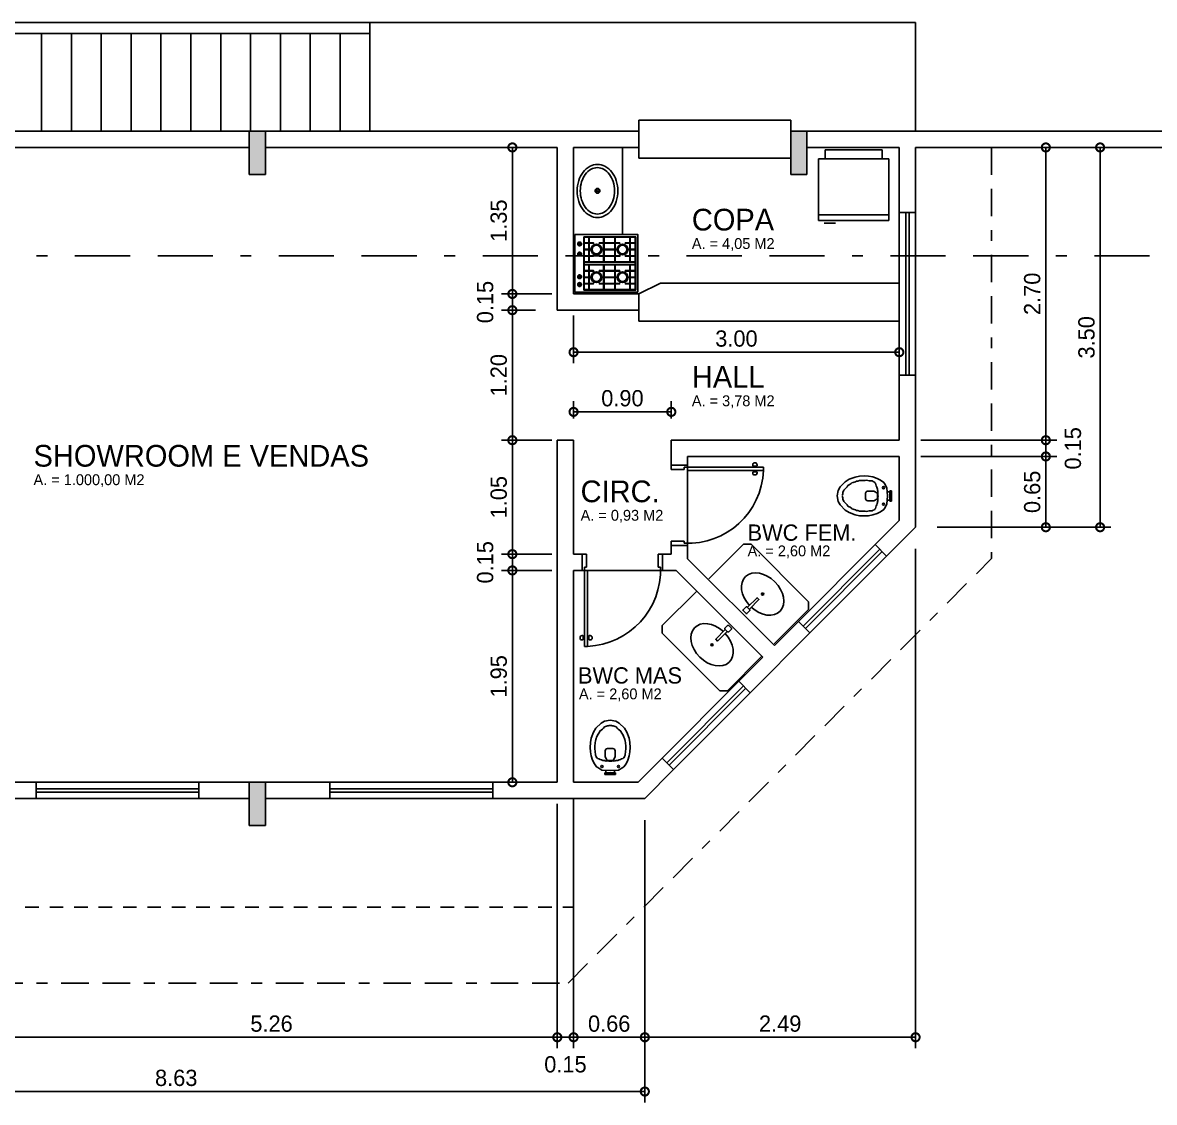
# Model space of a CAD drawing. Extents: x 10 to 180, y 167 to 221.
# Drawn here: x 145.16 to 155.58, y 186.6 to 196.55 of the extents above; entities that cross this region are included whole.
import ezdxf

# ---------------------------------------------------------------- set-up
doc = ezdxf.new("R2010")
doc.units = 0
doc.linetypes.add('BORDERX2', pattern=[88.9, 25.4, -12.7, 25.4, -12.7, 0, -12.7])
doc.linetypes.add('HIDDEN2', pattern=[0.1875, 0.125, -0.0625])
doc.layers.get('0').update_dxf_attribs({"linetype": 'CONTINUOUS'})
doc.layers.get('DEFPOINTS').update_dxf_attribs({"linetype": 'CONTINUOUS'})
for name, color, linetype in [('AMBIENTES', 3, 'CONTINUOUS'), ('AREAS', 1, 'CONTINUOUS'), ('BEIRAL', 7, 'BORDERX2'), ('COTAS', 4, 'CONTINUOUS'), ('ESCADA', 7, 'CONTINUOUS'), ('ESQUADRIAS', 1, 'CONTINUOUS'), ('MESQUADRIAS', 1, 'CONTINUOUS'), ('PAREDES', 5, 'CONTINUOUS'), ('PILARES', 4, 'CONTINUOUS'), ('PROJEÇÕES', 7, 'CONTINUOUS'), ('SANITARIOS', 7, 'CONTINUOUS')]:
    doc.layers.add(name, color=color, linetype=linetype)
doc.dimstyles.get("Standard").update_dxf_attribs({"dimscale": 0, "dimtxt": 0.15, "dimasz": 0.15, "dimexe": 0.1, "dimexo": 0.2, "dimgap": 0.05, "dimtad": 1, "dimzin": 1, "dimdsep": 46, "dimtxsty": 'Standard', "dimblk1": 'DOTSMALL', "dimblk2": 'DOTSMALL', "dimsah": 1, "dimcen": 2.5, "dimadec": 0, "dimazin": 0, "dimtfac": 1, "dimtmove": 2, "dimatfit": 3, "dimldrblk": 'DOTSMALL', "dimfxl": 1, "dimtolj": 1, "dimtzin": 1, "dimarcsym": 0})

# ---------------------------------------------------------------- blocks, each defined once
blk = doc.blocks.new('VASOSAN01')
for p, q in [((-0.235, 0.083), (-0.188, 0.131)), ((-0.188, 0.131), (-0.151, 0.154)), ((-0.151, 0.154), (-0.097, 0.174)), ((-0.097, 0.174), (-0.057, 0.182)), ((-0.057, 0.182), (-0.01, 0.184)), ((-0.01, 0.184), (0.028, 0.182)), ((0.028, 0.182), (0.067, 0.175)), ((0.067, 0.175), (0.107, 0.162)), ((0.107, 0.162), (0.139, 0.146)), ((0.139, 0.146), (0.167, 0.125)), ((0.167, 0.125), (0.175, 0.115)), ((0.175, 0.115), (0.197, 0.076)), ((-0.262, 0), (-0.253, 0.051)), ((-0.262, 0), (-0.253, -0.051)), ((-0.253, 0.051), (-0.235, 0.083)), ((0, -0.025), (0, 0.025)), ((0.077, 0.045), (0.02, 0.045)), ((0.077, 0.045), (0.11, 0.027)), ((0.11, 0.027), (0.11, -0.027)), ((0.197, 0.076), (0.202, 0)), ((0.223, 0.039), (0.199, 0.039)), ((0.202, 0), (0.202, 0)), ((0.202, 0), (0.202, 0)), ((0.238, 0.048), (0.223, 0.048)), ((0.223, 0.048), (0.223, 0.039)), ((0.223, -0.039), (0.223, 0.039)), ((0.238, -0.048), (0.238, 0.048)), ((-0.253, -0.051), (-0.235, -0.083)), ((-0.235, -0.083), (-0.188, -0.131)), ((0.077, -0.045), (0.02, -0.045)), ((0.11, -0.027), (0.077, -0.045)), ((0.175, -0.115), (0.197, -0.076)), ((0.197, -0.076), (0.202, 0)), ((0.199, -0.039), (0.223, -0.039)), ((0.223, -0.039), (0.223, -0.048)), ((0.223, -0.048), (0.238, -0.048)), ((-0.188, -0.131), (-0.151, -0.154)), ((-0.151, -0.154), (-0.097, -0.174)), ((-0.097, -0.174), (-0.057, -0.182)), ((-0.057, -0.182), (-0.01, -0.184)), ((-0.01, -0.184), (0.028, -0.182)), ((0.028, -0.182), (0.067, -0.175)), ((0.067, -0.175), (0.107, -0.162)), ((0.107, -0.162), (0.139, -0.146)), ((0.139, -0.146), (0.167, -0.125)), ((0.167, -0.125), (0.175, -0.115))]:
    blk.add_line(p, q)
for points in [[(0.115, 0.002, -0.041285), (0.114, 0.038, -0.045356), (0.108, 0.071, -0.033191), (0.091, 0.117, -0.120175), (0.082, 0.128, -0.118011), (0.061, 0.138, -0.050668), (0.008, 0.144, -0.012742), (-0.033, 0.143, -0.021668), (-0.056, 0.141, -0.039787), (-0.084, 0.135, -0.025573), (-0.125, 0.12, -0.081205), (-0.162, 0.097, -0.062644), (-0.2, 0.054, -0.081597), (-0.208, 0.036, -0.049616), (-0.214, 0.003)], [(0.115, 0, 0.041285), (0.114, -0.037, 0.045356), (0.108, -0.069, 0.033191), (0.091, -0.116, 0.120175), (0.082, -0.127, 0.118011), (0.061, -0.136, 0.050668), (0.008, -0.142, 0.012742), (-0.033, -0.141, 0.021668), (-0.056, -0.139, 0.039787), (-0.084, -0.133, 0.025573), (-0.125, -0.118, 0.081205), (-0.162, -0.095, 0.062644), (-0.2, -0.052, 0.081597), (-0.208, -0.034, 0.049616), (-0.214, -0.001)]]:
    blk.add_lwpolyline(points, format="xyb")
for centre in [(0.165, 0.076), (0.165, -0.076)]:
    blk.add_circle(centre, 0.0101)
for centre, start, end in [((0.02, 0.025), 90.0369, 180), ((0.02, -0.025), 180, 269.9631)]:
    blk.add_arc(centre, 0.02, start, end)
blk = doc.blocks.new('FREEZER01')
for p, q in [((-26.2, -13.4), (-26.2, -5)), ((-26.2, -5), (26.2, -5)), ((26.2, -5), (26.2, -13.4)), ((-32.5, -70), (-32.5, -13.4)), ((-32.5, -13.4), (32.5, -13.4)), ((32.5, -13.4), (32.5, -70)), ((32.5, -64.8), (-32.5, -64.8)), ((32.5, -70), (-32.5, -70)), ((-27.3, -72.6), (-16.8, -72.6))]:
    blk.add_line(p, q)
blk = doc.blocks.new('FOGÃO4B_PLANTA01')
for p, q in [((0.02, 0.27), (0.02, -0.21)), ((0.255, 0.27), (0.02, 0.27)), ((0.075, 0.265), (0.025, 0.265)), ((0.025, 0.219), (0.075, 0.219)), ((0.025, 0.214), (0.075, 0.214)), ((0.135, 0.265), (0.08, 0.265)), ((0.08, 0.219), (0.135, 0.219)), ((0.08, 0.214), (0.135, 0.214)), ((0.195, 0.265), (0.14, 0.265)), ((0.14, 0.219), (0.195, 0.219)), ((0.14, 0.214), (0.195, 0.214)), ((0.25, 0.265), (0.2, 0.265)), ((0.2, 0.219), (0.25, 0.219)), ((0.2, 0.214), (0.25, 0.214)), ((0.511, 0.27), (0.255, 0.27)), ((0.255, -0.21), (0.255, 0.27)), ((0.275, 0.265), (0.255, 0.265)), ((0.275, -0.21), (0.275, 0.27)), ((0.331, 0.265), (0.28, 0.265)), ((0.28, 0.219), (0.331, 0.219)), ((0.28, 0.214), (0.331, 0.214)), ((0.391, 0.265), (0.336, 0.265)), ((0.336, 0.219), (0.391, 0.219)), ((0.336, 0.214), (0.391, 0.214)), ((0.45, 0.265), (0.395, 0.265)), ((0.395, 0.219), (0.45, 0.219)), ((0.395, 0.214), (0.45, 0.214)), ((0.506, 0.265), (0.455, 0.265)), ((0.455, 0.219), (0.506, 0.219)), ((0.455, 0.214), (0.506, 0.214)), ((0.511, -0.21), (0.511, 0.27)), ((0.025, 0.081), (0.075, 0.081)), ((0.025, 0.076), (0.075, 0.076)), ((0.08, 0.081), (0.135, 0.081)), ((0.08, 0.076), (0.135, 0.076)), ((0.14, 0.081), (0.195, 0.081)), ((0.14, 0.076), (0.195, 0.076)), ((0.2, 0.081), (0.25, 0.081)), ((0.2, 0.076), (0.25, 0.076)), ((0.28, 0.081), (0.331, 0.081)), ((0.28, 0.076), (0.331, 0.076)), ((0.336, 0.081), (0.391, 0.081)), ((0.336, 0.076), (0.391, 0.076)), ((0.395, 0.081), (0.45, 0.081)), ((0.395, 0.076), (0.45, 0.076)), ((0.455, 0.081), (0.506, 0.081)), ((0.455, 0.076), (0.506, 0.076)), ((0.025, -0.021), (0.075, -0.021)), ((0.025, -0.026), (0.075, -0.026)), ((0.08, -0.021), (0.135, -0.021)), ((0.08, -0.026), (0.135, -0.026)), ((0.14, -0.021), (0.195, -0.021)), ((0.14, -0.026), (0.195, -0.026)), ((0.2, -0.021), (0.25, -0.021)), ((0.2, -0.026), (0.25, -0.026)), ((0.28, -0.021), (0.331, -0.021)), ((0.28, -0.026), (0.331, -0.026)), ((0.336, -0.021), (0.391, -0.021)), ((0.336, -0.026), (0.391, -0.026)), ((0.395, -0.021), (0.45, -0.021)), ((0.395, -0.026), (0.45, -0.026)), ((0.455, -0.021), (0.506, -0.021)), ((0.455, -0.026), (0.506, -0.026)), ((0.025, -0.159), (0.075, -0.159)), ((0.025, -0.164), (0.075, -0.164)), ((0.025, -0.205), (0.075, -0.205)), ((0.08, -0.159), (0.135, -0.159)), ((0.08, -0.164), (0.135, -0.164)), ((0.08, -0.205), (0.135, -0.205)), ((0.14, -0.159), (0.195, -0.159)), ((0.14, -0.164), (0.195, -0.164)), ((0.14, -0.205), (0.195, -0.205)), ((0.2, -0.159), (0.25, -0.159)), ((0.2, -0.164), (0.25, -0.164)), ((0.2, -0.205), (0.25, -0.205)), ((0.255, -0.205), (0.275, -0.205)), ((0.28, -0.159), (0.331, -0.159)), ((0.28, -0.164), (0.331, -0.164)), ((0.28, -0.205), (0.331, -0.205)), ((0.336, -0.159), (0.391, -0.159)), ((0.336, -0.164), (0.391, -0.164)), ((0.336, -0.205), (0.391, -0.205)), ((0.395, -0.205), (0.45, -0.205)), ((0.395, -0.159), (0.45, -0.159)), ((0.395, -0.164), (0.45, -0.164)), ((0.455, -0.159), (0.506, -0.159)), ((0.455, -0.164), (0.506, -0.164)), ((0.455, -0.205), (0.506, -0.205)), ((0.02, -0.21), (0.255, -0.21)), ((0.074, -0.25), (0.074, -0.246)), ((0.074, -0.246), (0.1, -0.246)), ((0.1, -0.25), (0.074, -0.25)), ((0.1, -0.246), (0.1, -0.25)), ((0.166, -0.246), (0.192, -0.246)), ((0.166, -0.25), (0.166, -0.246)), ((0.192, -0.25), (0.166, -0.25)), ((0.192, -0.246), (0.192, -0.25)), ((0.255, -0.21), (0.511, -0.21)), ((0.375, -0.246), (0.401, -0.246)), ((0.375, -0.25), (0.375, -0.246)), ((0.401, -0.25), (0.375, -0.25)), ((0.401, -0.246), (0.401, -0.25)), ((0.447, -0.246), (0.473, -0.246)), ((0.447, -0.25), (0.447, -0.246)), ((0.473, -0.25), (0.447, -0.25)), ((0.473, -0.246), (0.473, -0.25))]:
    blk.add_line(p, q)
for points in [[(0.531, 0.29), (0, 0.29), (0, -0.29), (0.531, -0.29)], [(0.08, 0.03), (0.08, -0.065), (0.075, -0.065), (0.075, 0.03), (0.075, 0.12), (0.08, 0.12)], [(0.2, 0.03), (0.2, -0.065), (0.195, -0.065), (0.195, 0.03), (0.195, 0.12), (0.2, 0.12)], [(0.336, 0.03), (0.336, -0.065), (0.331, -0.065), (0.331, 0.03), (0.331, 0.12), (0.336, 0.12)], [(0.455, 0.03), (0.455, -0.065), (0.45, -0.065), (0.45, 0.03), (0.45, 0.12), (0.455, 0.12)], [(0.14, 0.03), (0.14, -0.038), (0.135, -0.038), (0.135, 0.03), (0.135, 0.093), (0.14, 0.093)], [(0.395, 0.03), (0.395, -0.038), (0.391, -0.038), (0.391, 0.03), (0.391, 0.093), (0.395, 0.093)], [(0.069, -0.248), (0.071, -0.254), (0.074, -0.26), (0.08, -0.264), (0.087, -0.265), (0.093, -0.264), (0.099, -0.26), (0.103, -0.254), (0.104, -0.248), (0.103, -0.241), (0.099, -0.235), (0.093, -0.231), (0.087, -0.23), (0.08, -0.231), (0.074, -0.235), (0.071, -0.241)], [(0.07, -0.248), (0.071, -0.254), (0.075, -0.259), (0.08, -0.263), (0.087, -0.264), (0.093, -0.263), (0.098, -0.259), (0.102, -0.254), (0.103, -0.248), (0.102, -0.241), (0.098, -0.236), (0.093, -0.232), (0.087, -0.231), (0.08, -0.232), (0.075, -0.236), (0.071, -0.241)], [(0.161, -0.248), (0.163, -0.254), (0.167, -0.26), (0.172, -0.264), (0.179, -0.265), (0.186, -0.264), (0.191, -0.26), (0.195, -0.254), (0.196, -0.248), (0.195, -0.241), (0.191, -0.235), (0.186, -0.231), (0.179, -0.23), (0.172, -0.231), (0.167, -0.235), (0.163, -0.241)], [(0.163, -0.248), (0.164, -0.254), (0.167, -0.259), (0.173, -0.263), (0.179, -0.264), (0.185, -0.263), (0.191, -0.259), (0.194, -0.254), (0.195, -0.248), (0.194, -0.241), (0.191, -0.236), (0.185, -0.232), (0.179, -0.231), (0.173, -0.232), (0.167, -0.236), (0.164, -0.241)], [(0.371, -0.248), (0.372, -0.254), (0.376, -0.26), (0.381, -0.264), (0.388, -0.265), (0.395, -0.264), (0.401, -0.26), (0.404, -0.254), (0.406, -0.248), (0.404, -0.241), (0.401, -0.235), (0.395, -0.231), (0.388, -0.23), (0.381, -0.231), (0.376, -0.235), (0.372, -0.241)], [(0.372, -0.248), (0.373, -0.254), (0.377, -0.259), (0.382, -0.263), (0.388, -0.264), (0.394, -0.263), (0.4, -0.259), (0.403, -0.254), (0.405, -0.248), (0.403, -0.241), (0.4, -0.236), (0.394, -0.232), (0.388, -0.231), (0.382, -0.232), (0.377, -0.236), (0.373, -0.241)], [(0.443, -0.248), (0.445, -0.254), (0.448, -0.26), (0.454, -0.264), (0.461, -0.265), (0.467, -0.264), (0.473, -0.26), (0.477, -0.254), (0.478, -0.248), (0.477, -0.241), (0.473, -0.235), (0.467, -0.231), (0.461, -0.23), (0.454, -0.231), (0.448, -0.235), (0.445, -0.241)], [(0.444, -0.248), (0.445, -0.254), (0.449, -0.259), (0.454, -0.263), (0.461, -0.264), (0.467, -0.263), (0.472, -0.259), (0.476, -0.254), (0.477, -0.248), (0.476, -0.241), (0.472, -0.236), (0.467, -0.232), (0.461, -0.231), (0.454, -0.232), (0.449, -0.236), (0.445, -0.241)]]:
    blk.add_lwpolyline(points, close=True)
for points in [[(0.025, 0.27), (0.025, -0.21)], [(0.075, 0.27), (0.075, 0.175), (0.08, 0.175), (0.08, 0.27)], [(0.135, 0.27), (0.135, 0.202), (0.14, 0.202), (0.14, 0.27)], [(0.195, 0.27), (0.195, 0.175), (0.2, 0.175), (0.2, 0.27)], [(0.25, -0.21), (0.25, 0.27)], [(0.28, -0.21), (0.28, 0.27)], [(0.336, 0.27), (0.336, 0.175), (0.331, 0.175), (0.331, 0.27)], [(0.395, 0.27), (0.395, 0.202), (0.391, 0.202), (0.391, 0.27)], [(0.455, 0.27), (0.455, 0.175), (0.45, 0.175), (0.45, 0.27)], [(0.506, -0.21), (0.506, 0.27)], [(0.075, -0.21), (0.075, -0.12), (0.08, -0.12), (0.08, -0.21)], [(0.135, -0.21), (0.135, -0.147), (0.14, -0.147), (0.14, -0.21)], [(0.195, -0.21), (0.195, -0.12), (0.2, -0.12), (0.2, -0.21)], [(0.331, -0.21), (0.331, -0.12), (0.336, -0.12), (0.336, -0.21)], [(0.391, -0.21), (0.391, -0.147), (0.395, -0.147), (0.395, -0.21)], [(0.45, -0.21), (0.45, -0.12), (0.455, -0.12), (0.455, -0.21)]]:
    blk.add_lwpolyline(points)
for centre, radius in [((0.138, 0.148), 0.05), ((0.138, 0.148), 0.04), ((0.393, 0.148), 0.05), ((0.393, 0.148), 0.04), ((0.138, -0.093), 0.05), ((0.138, -0.093), 0.04), ((0.393, -0.093), 0.05), ((0.393, -0.093), 0.04)]:
    blk.add_circle(centre, radius)
blk = doc.blocks.new('_DOTSMALL')
at = {"color": 0, "linetype": 'ByBlock', "const_width": 0.5}
blk.add_lwpolyline([(-0.0625, 0, 1), (0.0625, 0, 1)], format="xyb", close=True, dxfattribs=at)
blk = doc.blocks.new('*D93')
at = {"color": 0, "linetype": 'ByBlock'}
for p, q in [((144.821, 189.352), (144.821, 187.102)), ((150.084, 189.352), (150.084, 187.102)), ((144.821, 187.202), (150.084, 187.202))]:
    blk.add_line(p, q, dxfattribs=at)
at = {"layer": 'DEFPOINTS', "color": 0, "linetype": 'ByBlock'}
for p in [(144.821, 189.552), (150.084, 189.552), (150.084, 187.202)]:
    blk.add_point(p, dxfattribs=at)
at = {"color": 0, "linetype": 'ByBlock', "xscale": 0.15, "yscale": 0.15, "zscale": 0.15, "rotation": 180}
blk.add_blockref('_DOTSMALL', (144.821, 187.202), dxfattribs=at)
at = {"color": 0, "linetype": 'ByBlock', "xscale": 0.15, "yscale": 0.15, "zscale": 0.15}
blk.add_blockref('_DOTSMALL', (150.084, 187.202), dxfattribs=at)
at = {"color": 0, "linetype": 'ByBlock', "insert": (147.452, 187.327), "char_height": 0.15, "attachment_point": 5}
blk.add_mtext('\\A1;5.26', dxfattribs=at)
blk = doc.blocks.new('*D94')
at = {"color": 0, "linetype": 'ByBlock'}
for p, q in [((150.084, 189.352), (150.084, 187.102)), ((150.234, 189.352), (150.234, 187.102)), ((150.084, 187.202), (150.234, 187.202))]:
    blk.add_line(p, q, dxfattribs=at)
at = {"layer": 'DEFPOINTS', "color": 0, "linetype": 'ByBlock'}
for p in [(150.084, 189.552), (150.234, 189.552), (150.234, 187.202)]:
    blk.add_point(p, dxfattribs=at)
at = {"color": 0, "linetype": 'ByBlock', "xscale": 0.15, "yscale": 0.15, "zscale": 0.15, "rotation": 180}
blk.add_blockref('_DOTSMALL', (150.084, 187.202), dxfattribs=at)
at = {"color": 0, "linetype": 'ByBlock', "xscale": 0.15, "yscale": 0.15, "zscale": 0.15}
blk.add_blockref('_DOTSMALL', (150.234, 187.202), dxfattribs=at)
at = {"color": 0, "linetype": 'ByBlock', "insert": (150.159, 186.952), "char_height": 0.15, "attachment_point": 5}
blk.add_mtext('\\A1;0.15', dxfattribs=at)
blk = doc.blocks.new('*D96')
at = {"color": 0, "linetype": 'ByBlock'}
for p, q in [((150.234, 189.152), (150.234, 187.102)), ((150.89, 189.202), (150.89, 187.102)), ((150.234, 187.202), (150.89, 187.202))]:
    blk.add_line(p, q, dxfattribs=at)
at = {"layer": 'DEFPOINTS', "color": 0, "linetype": 'ByBlock'}
for p in [(150.234, 189.352), (150.89, 189.402), (150.89, 187.202)]:
    blk.add_point(p, dxfattribs=at)
at = {"color": 0, "linetype": 'ByBlock', "xscale": 0.15, "yscale": 0.15, "zscale": 0.15, "rotation": 180}
blk.add_blockref('_DOTSMALL', (150.234, 187.202), dxfattribs=at)
at = {"color": 0, "linetype": 'ByBlock', "xscale": 0.15, "yscale": 0.15, "zscale": 0.15}
blk.add_blockref('_DOTSMALL', (150.89, 187.202), dxfattribs=at)
at = {"color": 0, "linetype": 'ByBlock', "insert": (150.562, 187.327), "char_height": 0.15, "attachment_point": 5}
blk.add_mtext('\\A1;0.66', dxfattribs=at)
blk = doc.blocks.new('*D97')
at = {"color": 0, "linetype": 'ByBlock'}
for p, q in [((150.89, 189.202), (150.89, 186.602)), ((142.259, 189.002), (142.259, 186.602)), ((150.89, 186.702), (142.259, 186.702))]:
    blk.add_line(p, q, dxfattribs=at)
at = {"layer": 'DEFPOINTS', "color": 0, "linetype": 'ByBlock'}
for p in [(150.89, 189.402), (142.259, 189.202), (142.259, 186.702)]:
    blk.add_point(p, dxfattribs=at)
at = {"color": 0, "linetype": 'ByBlock', "xscale": 0.15, "yscale": 0.15, "zscale": 0.15, "rotation": 180}
blk.add_blockref('_DOTSMALL', (142.259, 186.702), dxfattribs=at)
at = {"color": 0, "linetype": 'ByBlock', "xscale": 0.15, "yscale": 0.15, "zscale": 0.15}
blk.add_blockref('_DOTSMALL', (150.89, 186.702), dxfattribs=at)
at = {"color": 0, "linetype": 'ByBlock', "insert": (146.574, 186.827), "char_height": 0.15, "attachment_point": 5}
blk.add_mtext('\\A1;8.63', dxfattribs=at)
blk = doc.blocks.new('*D98')
at = {"color": 0, "linetype": 'ByBlock'}
for p, q in [((153.384, 191.702), (153.384, 187.102)), ((150.89, 189.202), (150.89, 187.102)), ((150.89, 187.202), (153.384, 187.202))]:
    blk.add_line(p, q, dxfattribs=at)
at = {"layer": 'DEFPOINTS', "color": 0, "linetype": 'ByBlock'}
for p in [(153.384, 191.902), (150.89, 189.402), (153.384, 187.202)]:
    blk.add_point(p, dxfattribs=at)
at = {"color": 0, "linetype": 'ByBlock', "xscale": 0.15, "yscale": 0.15, "zscale": 0.15, "rotation": 180}
blk.add_blockref('_DOTSMALL', (150.89, 187.202), dxfattribs=at)
at = {"color": 0, "linetype": 'ByBlock', "xscale": 0.15, "yscale": 0.15, "zscale": 0.15}
blk.add_blockref('_DOTSMALL', (153.384, 187.202), dxfattribs=at)
at = {"color": 0, "linetype": 'ByBlock', "insert": (152.137, 187.327), "char_height": 0.15, "attachment_point": 5}
blk.add_mtext('\\A1;2.49', dxfattribs=at)
blk = doc.blocks.new('*D99')
at = {"color": 0, "linetype": 'ByBlock'}
for p, q in [((153.434, 192.554), (154.684, 192.554)), ((154.584, 191.902), (154.584, 192.554)), ((153.584, 191.902), (154.684, 191.902))]:
    blk.add_line(p, q, dxfattribs=at)
at = {"layer": 'DEFPOINTS', "color": 0, "linetype": 'ByBlock'}
for p in [(153.234, 192.554), (154.584, 192.554), (153.384, 191.902)]:
    blk.add_point(p, dxfattribs=at)
at = {"color": 0, "linetype": 'ByBlock', "xscale": 0.15, "yscale": 0.15, "zscale": 0.15}
for p, rotation in [((154.584, 192.554), 90), ((154.584, 191.902), 270)]:
    blk.add_blockref('_DOTSMALL', p, dxfattribs=dict(at, rotation=rotation))
at = {"color": 0, "linetype": 'ByBlock', "insert": (154.459, 192.228), "char_height": 0.15, "attachment_point": 5, "rotation": 90}
blk.add_mtext('\\A1;0.65', dxfattribs=at)
blk = doc.blocks.new('*D100')
at = {"color": 0, "linetype": 'ByBlock'}
for p, q in [((153.434, 192.704), (154.684, 192.704)), ((154.584, 192.554), (154.584, 192.704)), ((153.434, 192.554), (154.684, 192.554))]:
    blk.add_line(p, q, dxfattribs=at)
at = {"layer": 'DEFPOINTS', "color": 0, "linetype": 'ByBlock'}
for p in [(153.234, 192.704), (154.584, 192.704), (153.234, 192.554)]:
    blk.add_point(p, dxfattribs=at)
at = {"color": 0, "linetype": 'ByBlock', "xscale": 0.15, "yscale": 0.15, "zscale": 0.15}
for p, rotation in [((154.584, 192.704), 90), ((154.584, 192.554), 270)]:
    blk.add_blockref('_DOTSMALL', p, dxfattribs=dict(at, rotation=rotation))
at = {"color": 0, "linetype": 'ByBlock', "insert": (154.834, 192.629), "char_height": 0.15, "attachment_point": 5, "rotation": 90}
blk.add_mtext('\\A1;0.15', dxfattribs=at)
blk = doc.blocks.new('*D101')
at = {"color": 0, "linetype": 'ByBlock'}
for p, q in [((153.434, 195.402), (154.684, 195.402)), ((154.584, 192.704), (154.584, 195.402)), ((153.434, 192.704), (154.684, 192.704))]:
    blk.add_line(p, q, dxfattribs=at)
at = {"layer": 'DEFPOINTS', "color": 0, "linetype": 'ByBlock'}
for p in [(153.234, 195.402), (154.584, 195.402), (153.234, 192.704)]:
    blk.add_point(p, dxfattribs=at)
at = {"color": 0, "linetype": 'ByBlock', "xscale": 0.15, "yscale": 0.15, "zscale": 0.15}
for p, rotation in [((154.584, 195.402), 90), ((154.584, 192.704), 270)]:
    blk.add_blockref('_DOTSMALL', p, dxfattribs=dict(at, rotation=rotation))
at = {"color": 0, "linetype": 'ByBlock', "insert": (154.459, 194.053), "char_height": 0.15, "attachment_point": 5, "rotation": 90}
blk.add_mtext('\\A1;2.70', dxfattribs=at)
blk = doc.blocks.new('*D102')
at = {"color": 0, "linetype": 'ByBlock'}
for p, q in [((153.634, 195.402), (155.184, 195.402)), ((155.084, 191.902), (155.084, 195.402)), ((153.584, 191.902), (155.184, 191.902))]:
    blk.add_line(p, q, dxfattribs=at)
at = {"layer": 'DEFPOINTS', "color": 0, "linetype": 'ByBlock'}
for p in [(153.434, 195.402), (155.084, 195.402), (153.384, 191.902)]:
    blk.add_point(p, dxfattribs=at)
at = {"color": 0, "linetype": 'ByBlock', "xscale": 0.15, "yscale": 0.15, "zscale": 0.15}
for p, rotation in [((155.084, 195.402), 90), ((155.084, 191.902), 270)]:
    blk.add_blockref('_DOTSMALL', p, dxfattribs=dict(at, rotation=rotation))
at = {"color": 0, "linetype": 'ByBlock', "insert": (154.959, 193.652), "char_height": 0.15, "attachment_point": 5, "rotation": 90}
blk.add_mtext('\\A1;3.50', dxfattribs=at)
blk = doc.blocks.new('*D103')
at = {"color": 0, "linetype": 'ByBlock'}
for p, q in [((150.034, 195.402), (149.57, 195.402)), ((149.67, 194.052), (149.67, 195.402)), ((150.034, 194.052), (149.57, 194.052))]:
    blk.add_line(p, q, dxfattribs=at)
at = {"layer": 'DEFPOINTS', "color": 0, "linetype": 'ByBlock'}
for p in [(149.67, 195.402), (150.234, 195.402), (150.234, 194.052)]:
    blk.add_point(p, dxfattribs=at)
at = {"color": 0, "linetype": 'ByBlock', "xscale": 0.15, "yscale": 0.15, "zscale": 0.15}
for p, rotation in [((149.67, 195.402), 90), ((149.67, 194.052), 270)]:
    blk.add_blockref('_DOTSMALL', p, dxfattribs=dict(at, rotation=rotation))
at = {"color": 0, "linetype": 'ByBlock', "insert": (149.545, 194.727), "char_height": 0.15, "attachment_point": 5, "rotation": 90}
blk.add_mtext('\\A1;1.35', dxfattribs=at)
blk = doc.blocks.new('*D104')
at = {"color": 0, "linetype": 'ByBlock'}
for p, q in [((153.234, 193.952), (153.234, 193.415)), ((150.234, 193.852), (150.234, 193.415)), ((150.234, 193.515), (153.234, 193.515))]:
    blk.add_line(p, q, dxfattribs=at)
at = {"layer": 'DEFPOINTS', "color": 0, "linetype": 'ByBlock'}
for p in [(153.234, 194.152), (150.234, 194.052), (153.234, 193.515)]:
    blk.add_point(p, dxfattribs=at)
at = {"color": 0, "linetype": 'ByBlock', "xscale": 0.15, "yscale": 0.15, "zscale": 0.15, "rotation": 180}
blk.add_blockref('_DOTSMALL', (150.234, 193.515), dxfattribs=at)
at = {"color": 0, "linetype": 'ByBlock', "xscale": 0.15, "yscale": 0.15, "zscale": 0.15}
blk.add_blockref('_DOTSMALL', (153.234, 193.515), dxfattribs=at)
at = {"color": 0, "linetype": 'ByBlock', "insert": (151.734, 193.64), "char_height": 0.15, "attachment_point": 5}
blk.add_mtext('\\A1;3.00', dxfattribs=at)
blk = doc.blocks.new('*D105')
at = {"color": 0, "linetype": 'ByBlock'}
for p, q in [((149.884, 193.902), (149.57, 193.902)), ((149.67, 193.902), (149.67, 192.704)), ((149.884, 192.704), (149.57, 192.704))]:
    blk.add_line(p, q, dxfattribs=at)
at = {"layer": 'DEFPOINTS', "color": 0, "linetype": 'ByBlock'}
for p in [(150.084, 193.902), (149.67, 192.704), (150.084, 192.704)]:
    blk.add_point(p, dxfattribs=at)
at = {"color": 0, "linetype": 'ByBlock', "xscale": 0.15, "yscale": 0.15, "zscale": 0.15}
for p, rotation in [((149.67, 193.902), 90), ((149.67, 192.704), 270)]:
    blk.add_blockref('_DOTSMALL', p, dxfattribs=dict(at, rotation=rotation))
at = {"color": 0, "linetype": 'ByBlock', "insert": (149.545, 193.303), "char_height": 0.15, "attachment_point": 5, "rotation": 90}
blk.add_mtext('\\A1;1.20', dxfattribs=at)
blk = doc.blocks.new('*D106')
at = {"color": 0, "linetype": 'ByBlock'}
for p, q in [((150.034, 192.704), (149.57, 192.704)), ((149.67, 192.704), (149.67, 191.654)), ((150.034, 191.654), (149.57, 191.654))]:
    blk.add_line(p, q, dxfattribs=at)
at = {"layer": 'DEFPOINTS', "color": 0, "linetype": 'ByBlock'}
for p in [(150.234, 192.704), (149.67, 191.654), (150.234, 191.654)]:
    blk.add_point(p, dxfattribs=at)
at = {"color": 0, "linetype": 'ByBlock', "xscale": 0.15, "yscale": 0.15, "zscale": 0.15}
for p, rotation in [((149.67, 192.704), 90), ((149.67, 191.654), 270)]:
    blk.add_blockref('_DOTSMALL', p, dxfattribs=dict(at, rotation=rotation))
at = {"color": 0, "linetype": 'ByBlock', "insert": (149.545, 192.179), "char_height": 0.15, "attachment_point": 5, "rotation": 90}
blk.add_mtext('\\A1;1.05', dxfattribs=at)
blk = doc.blocks.new('*D107')
at = {"color": 0, "linetype": 'ByBlock'}
for p, q in [((150.034, 191.654), (149.57, 191.654)), ((149.67, 191.654), (149.67, 191.504)), ((150.034, 191.504), (149.57, 191.504))]:
    blk.add_line(p, q, dxfattribs=at)
at = {"layer": 'DEFPOINTS', "color": 0, "linetype": 'ByBlock'}
for p in [(150.234, 191.654), (149.67, 191.504), (150.234, 191.504)]:
    blk.add_point(p, dxfattribs=at)
at = {"color": 0, "linetype": 'ByBlock', "xscale": 0.15, "yscale": 0.15, "zscale": 0.15}
for p, rotation in [((149.67, 191.654), 90), ((149.67, 191.504), 270)]:
    blk.add_blockref('_DOTSMALL', p, dxfattribs=dict(at, rotation=rotation))
at = {"color": 0, "linetype": 'ByBlock', "insert": (149.42, 191.579), "char_height": 0.15, "attachment_point": 5, "rotation": 90}
blk.add_mtext('\\A1;0.15', dxfattribs=at)
blk = doc.blocks.new('*D108')
at = {"color": 0, "linetype": 'ByBlock'}
for p, q in [((150.034, 191.504), (149.57, 191.504)), ((149.67, 191.504), (149.67, 189.552)), ((150.034, 189.552), (149.57, 189.552))]:
    blk.add_line(p, q, dxfattribs=at)
at = {"layer": 'DEFPOINTS', "color": 0, "linetype": 'ByBlock'}
for p in [(150.234, 191.504), (149.67, 189.552), (150.234, 189.552)]:
    blk.add_point(p, dxfattribs=at)
at = {"color": 0, "linetype": 'ByBlock', "xscale": 0.15, "yscale": 0.15, "zscale": 0.15}
for p, rotation in [((149.67, 191.504), 90), ((149.67, 189.552), 270)]:
    blk.add_blockref('_DOTSMALL', p, dxfattribs=dict(at, rotation=rotation))
at = {"color": 0, "linetype": 'ByBlock', "insert": (149.545, 190.528), "char_height": 0.15, "attachment_point": 5, "rotation": 90}
blk.add_mtext('\\A1;1.95', dxfattribs=at)
blk = doc.blocks.new('*D109')
at = {"color": 0, "linetype": 'ByBlock'}
for p, q in [((150.034, 194.052), (149.57, 194.052)), ((149.67, 194.052), (149.67, 193.902)), ((149.884, 193.902), (149.57, 193.902))]:
    blk.add_line(p, q, dxfattribs=at)
at = {"layer": 'DEFPOINTS', "color": 0, "linetype": 'ByBlock'}
for p in [(150.234, 194.052), (149.67, 193.902), (150.084, 193.902)]:
    blk.add_point(p, dxfattribs=at)
at = {"color": 0, "linetype": 'ByBlock', "xscale": 0.15, "yscale": 0.15, "zscale": 0.15}
for p, rotation in [((149.67, 194.052), 90), ((149.67, 193.902), 270)]:
    blk.add_blockref('_DOTSMALL', p, dxfattribs=dict(at, rotation=rotation))
at = {"color": 0, "linetype": 'ByBlock', "insert": (149.42, 193.977), "char_height": 0.15, "attachment_point": 5, "rotation": 90}
blk.add_mtext('\\A1;0.15', dxfattribs=at)
blk = doc.blocks.new('*D110')
at = {"color": 0, "linetype": 'ByBlock'}
for p, q in [((150.234, 192.904), (150.234, 193.065)), ((151.134, 192.904), (151.134, 193.065)), ((150.234, 192.965), (151.134, 192.965))]:
    blk.add_line(p, q, dxfattribs=at)
at = {"layer": 'DEFPOINTS', "color": 0, "linetype": 'ByBlock'}
for p in [(151.134, 192.965), (150.234, 192.704), (151.134, 192.704)]:
    blk.add_point(p, dxfattribs=at)
at = {"color": 0, "linetype": 'ByBlock', "xscale": 0.15, "yscale": 0.15, "zscale": 0.15, "rotation": 180}
blk.add_blockref('_DOTSMALL', (150.234, 192.965), dxfattribs=at)
at = {"color": 0, "linetype": 'ByBlock', "xscale": 0.15, "yscale": 0.15, "zscale": 0.15}
blk.add_blockref('_DOTSMALL', (151.134, 192.965), dxfattribs=at)
at = {"color": 0, "linetype": 'ByBlock', "insert": (150.684, 193.09), "char_height": 0.15, "attachment_point": 5}
blk.add_mtext('\\A1;0.90', dxfattribs=at)

msp = doc.modelspace()

# ---------------------------------------------------------------- hatches: boundary and pattern name
at = {"layer": 'PILARES'}
for points in [[(147.24614299, 195.15208926), (147.39614299, 195.15208926), (147.39614299, 195.55208926), (147.24614299, 195.55208926)], [(152.23364299, 195.15208926), (152.38364299, 195.15208926), (152.38364299, 195.55208926), (152.23364299, 195.55208926)], [(147.39614299, 189.55208926), (147.24614299, 189.55208926), (147.24614299, 189.15208926), (147.39614299, 189.15208926)]]:
    msp.add_hatch(color=256, dxfattribs=at).paths.add_polyline_path(points)

# ---------------------------------------------------------------- linework, layer by layer
for p, q in [((147.24614299, 195.15208926), (147.24614299, 195.55208926)), ((147.24614299, 195.55208926), (147.39614299, 195.55208926)), ((147.39614299, 195.15208926), (147.39614299, 195.55208926)), ((152.23364299, 195.15208926), (152.23364299, 195.55208926)), ((152.23364299, 195.55208926), (152.38364299, 195.55208926)), ((152.38364299, 195.15208926), (152.38364299, 195.55208926)), ((150.68364299, 194.59896677), (150.68364299, 195.40208926)), ((147.24614299, 195.15208926), (147.39614299, 195.15208926)), ((152.23364299, 195.15208926), (152.38364299, 195.15208926)), ((151.4799075, 191.4273737), (151.79810555, 191.74557175)), ((151.79810555, 191.74557175), (151.86881623, 191.74557175)), ((151.86881623, 191.74557175), (152.39914632, 191.21524166)), ((151.36794138, 191.31367017), (151.04974333, 190.99547212)), ((152.08094827, 190.82633293), (152.39914632, 191.14453099)), ((151.04974333, 190.99547212), (151.04974333, 190.92476144)), ((151.04974333, 190.92476144), (151.58007342, 190.39443136)), ((151.96898215, 190.71262941), (151.65078409, 190.39443136))]:
    msp.add_line(p, q)
at = {"ltscale": 0.01}
for p, q in [((151.98195332, 191.29302341), (151.96781118, 191.27888127)), ((151.98195332, 191.27888127), (151.96781118, 191.29302341)), ((151.51643381, 190.81162436), (151.50229167, 190.82576649)), ((151.50229167, 190.81162436), (151.51643381, 190.82576649))]:
    msp.add_line(p, q, dxfattribs=at)
for points in [[(151.83522866, 191.16397642), (151.92361701, 191.25236477), (151.94129468, 191.2346871), (151.85290633, 191.14629875)], [(151.63133866, 190.95834901), (151.54295031, 190.86996067), (151.56062798, 190.852283), (151.64901633, 190.94067134)]]:
    msp.add_lwpolyline(points)
for points in [[(151.79810555, 191.14453099), (151.81931876, 191.16574419, -0.4142135624), (151.83346089, 191.16574419), (151.8546741, 191.14453099, -0.4142135624), (151.8546741, 191.13038885), (151.83346089, 191.10917565, -0.4142135624), (151.81931876, 191.10917565), (151.79810555, 191.13038885, -0.4142135624)], [(151.65078409, 190.99547212), (151.62957089, 190.97425892, 0.4142135624), (151.62957089, 190.96011678), (151.65078409, 190.93890358, 0.4142135624), (151.66492623, 190.93890358), (151.68613943, 190.96011678, 0.4142135624), (151.68613943, 190.97425892), (151.66492623, 190.99547212, 0.4142135624)]]:
    msp.add_lwpolyline(points, format="xyb", close=True)
for centre in [(151.97488225, 191.28595234), (151.50936274, 190.81869542)]:
    msp.add_circle(centre, 0.01, dxfattribs=at)
at = {"ltscale": 0.01, "extrusion": (0, 0, -1)}
msp.add_ellipse((151.97488225, 191.28595234), major_axis=(-0.15909903, 0.15909903), ratio=0.7111111111, start_param=4.7679731537, end_param=10.9399901143, dxfattribs=at)
at = {"ltscale": 0.01}
msp.add_ellipse((151.50936274, 190.81869542), major_axis=(-0.15909903, 0.15909903), ratio=0.7111111111, start_param=4.7679731537, end_param=10.9399901143, dxfattribs=at)
at = {"layer": 'BEIRAL', "ltscale": 0.01}
for p, q in [((154.08364299, 195.40208926), (154.08364299, 191.61265284)), ((150.18285582, 187.70208926), (154.08364299, 191.61265284)), ((141.55864299, 187.70208926), (150.18285582, 187.70208926))]:
    msp.add_line(p, q, dxfattribs=at)
at = {"layer": 'BEIRAL', "ltscale": 0.02}
msp.add_line((117.47114299, 194.40208926), (177.17114299, 194.40208926), dxfattribs=at)
at = {"layer": 'ESCADA'}
for p, q in [((148.35864299, 196.55208926), (142.40864299, 196.55208926)), ((148.35864299, 195.55208926), (148.35864299, 196.55208926)), ((148.35864299, 196.55208926), (153.38364299, 196.55208926)), ((153.38364299, 195.55208926), (153.38364299, 196.55208926)), ((143.40864299, 196.45208926), (148.35864299, 196.45208926)), ((145.33364299, 195.55208926), (145.33364299, 196.45208926)), ((145.60864299, 195.55208926), (145.60864299, 196.45208926)), ((145.88364299, 195.55208926), (145.88364299, 196.45208926)), ((146.15864299, 195.55208926), (146.15864299, 196.45208926)), ((146.43364299, 195.55208926), (146.43364299, 196.45208926)), ((146.70864299, 195.55208926), (146.70864299, 196.45208926)), ((146.98364299, 195.55208926), (146.98364299, 196.45208926)), ((147.25864299, 195.55208926), (147.25864299, 196.45208926)), ((147.53364299, 195.55208926), (147.53364299, 196.45208926)), ((147.80864299, 195.55208926), (147.80864299, 196.45208926)), ((148.08364299, 195.55208926), (148.08364299, 196.45208926))]:
    msp.add_line(p, q, dxfattribs=at)
at = {"layer": 'ESQUADRIAS'}
for p, q in [((153.23364299, 194.8031003), (153.23364299, 193.3031003)), ((153.29364299, 194.8031003), (153.29364299, 193.3031003)), ((153.32364299, 193.3031003), (153.32364299, 194.8031003)), ((153.38364299, 193.3031003), (153.38364299, 194.8031003)), ((151.13364299, 192.47411135), (151.13364299, 192.43411135)), ((151.28364299, 192.45411135), (151.25364299, 192.45411135)), ((151.25364299, 192.45411135), (151.25364299, 192.43411135)), ((151.28364299, 192.47411135), (151.28364299, 191.73411135)), ((151.28364299, 192.45411135), (151.28364299, 192.47411135)), ((151.28364299, 192.45411135), (151.98364299, 192.45411135)), ((151.28364299, 192.42411135), (151.28364299, 192.45411135)), ((151.88966709, 192.45911135), (151.91966709, 192.45911135)), ((151.89466709, 192.49411135), (151.91466709, 192.49411135)), ((151.89466709, 192.46411135), (151.91466709, 192.46411135)), ((151.89466709, 192.45911135), (151.89466709, 192.46411135)), ((151.91466709, 192.45911135), (151.91466709, 192.46411135)), ((151.98364299, 192.45411135), (151.98364299, 192.42411135)), ((151.13364299, 192.43411135), (151.25364299, 192.43411135)), ((151.98364299, 192.42411135), (151.28364299, 192.42411135)), ((151.88966709, 192.41911135), (151.91966709, 192.41911135)), ((151.89466709, 192.41911135), (151.89466709, 192.41411135)), ((151.89466709, 192.41411135), (151.91466709, 192.41411135)), ((151.89466709, 192.38411135), (151.91466709, 192.38411135)), ((151.91466709, 192.41911135), (151.91466709, 192.41411135)), ((151.13364299, 191.73411135), (151.13364299, 191.77411135)), ((151.13364299, 191.77411135), (151.25364299, 191.77411135)), ((151.25364299, 191.75411135), (151.25364299, 191.77411135)), ((151.28364299, 191.75411135), (151.25364299, 191.75411135)), ((151.28364299, 191.75411135), (151.28364299, 191.73411135)), ((153.01173918, 191.74165139), (152.30551739, 191.03365962)), ((150.31364299, 191.65411135), (150.35364299, 191.65411135)), ((150.35364299, 191.65411135), (150.35364299, 191.53411135)), ((151.05364299, 191.65411135), (151.01364299, 191.65411135)), ((151.01364299, 191.65411135), (151.01364299, 191.53411135)), ((153.05421866, 191.69927812), (152.34799687, 190.99128635)), ((152.36910402, 190.9699668), (153.07532581, 191.67795857)), ((152.41158349, 190.92759352), (153.11780528, 191.63558529)), ((151.05364299, 191.50411135), (150.31364299, 191.50411135)), ((150.33364299, 191.50411135), (150.31364299, 191.50411135)), ((150.33364299, 191.50411135), (150.33364299, 191.53411135)), ((150.33364299, 191.53411135), (150.35364299, 191.53411135)), ((150.33364299, 191.50411135), (150.33364299, 190.80411135)), ((150.36364299, 191.50411135), (150.33364299, 191.50411135)), ((150.36364299, 190.80411135), (150.36364299, 191.50411135)), ((151.03364299, 191.53411135), (151.01364299, 191.53411135)), ((151.03364299, 191.50411135), (151.03364299, 191.53411135)), ((151.03364299, 191.50411135), (151.05364299, 191.50411135)), ((150.29364299, 190.89308725), (150.29364299, 190.87308725)), ((150.32364299, 190.89308725), (150.32364299, 190.87308725)), ((150.32864299, 190.89308725), (150.32364299, 190.89308725)), ((150.32864299, 190.87308725), (150.32364299, 190.87308725)), ((150.32864299, 190.89808725), (150.32864299, 190.86808725)), ((150.36864299, 190.89808725), (150.36864299, 190.86808725)), ((150.36864299, 190.89308725), (150.37364299, 190.89308725)), ((150.36864299, 190.87308725), (150.37364299, 190.87308725)), ((150.37364299, 190.89308725), (150.37364299, 190.87308725)), ((150.40364299, 190.89308725), (150.40364299, 190.87308725)), ((150.33364299, 190.80411135), (150.36364299, 190.80411135)), ((151.04955476, 189.77454921), (151.75577655, 190.48254098)), ((151.09203423, 189.73217594), (151.79825602, 190.44016771)), ((151.81936318, 190.41884816), (151.11314138, 189.71085639)), ((151.86184265, 190.37647488), (151.15562086, 189.66848311)), ((145.28345901, 189.55208926), (146.78345901, 189.55208926)), ((147.98989299, 189.55208926), (149.48989299, 189.55208926)), ((145.28345901, 189.49208926), (146.78345901, 189.49208926)), ((146.78345901, 189.46208926), (145.28345901, 189.46208926)), ((147.98989299, 189.49208926), (149.48989299, 189.49208926)), ((149.48989299, 189.46208926), (147.98989299, 189.46208926)), ((146.78345901, 189.40208926), (145.28345901, 189.40208926)), ((149.48989299, 189.40208926), (147.98989299, 189.40208926))]:
    msp.add_line(p, q, dxfattribs=at)
for centre, radius, start, end in [((151.91101568, 192.47307191), 0.02664459, 127.84881657, 188.548364457), ((151.89359262, 192.47446241), 0.01040668, 210.943666959, 275.926230686), ((151.88966709, 192.45411135), 0.005, 90, 180), ((151.8983185, 192.47307191), 0.02664459, 351.451635543, 52.15118343), ((151.91574156, 192.47446241), 0.01040668, 264.073769314, 329.056333041), ((151.91966709, 192.45411135), 0.005, 0, 90), ((151.28364299, 192.45411135), 0.70064256, 267.545968325, 357.545968325), ((151.91101568, 192.40515078), 0.02664459, 171.451635543, 232.15118343), ((151.88966709, 192.42411135), 0.005, 180, 270), ((151.89359262, 192.40376028), 0.01040668, 84.073769314, 149.056333041), ((151.91574156, 192.40376028), 0.01040668, 30.943666959, 95.926230686), ((151.8983185, 192.40515078), 0.02664459, 307.84881657, 8.548364457), ((151.91966709, 192.42411135), 0.005, 270, 360), ((150.33364299, 191.50411135), 0.70064256, 272.454031675, 2.454031675), ((150.31468242, 190.87673866), 0.02664459, 81.451635543, 142.15118343), ((150.31468242, 190.88943584), 0.02664459, 217.84881657, 278.548364457), ((150.31329192, 190.89416172), 0.01040668, 354.073769314, 59.056333041), ((150.31329192, 190.87201278), 0.01040668, 300.943666959, 5.926230686), ((150.33364299, 190.89808725), 0.005, 90, 180), ((150.36364299, 190.89808725), 0.005, 360, 90), ((150.38399405, 190.89416172), 0.01040668, 120.943666959, 185.926230686), ((150.38399405, 190.87201278), 0.01040668, 174.073769314, 239.056333041), ((150.38260355, 190.87673866), 0.02664459, 37.84881657, 98.548364457), ((150.38260355, 190.88943584), 0.02664459, 261.451635543, 322.15118343), ((150.33364299, 190.86808725), 0.005, 180, 270), ((150.36364299, 190.86808725), 0.005, 270, 360)]:
    msp.add_arc(centre, radius, start, end, dxfattribs=at)
at = {"layer": 'MESQUADRIAS'}
for p, q in [((150.83364299, 195.65208926), (152.23364299, 195.65208926)), ((150.83364299, 195.65208926), (150.83364299, 195.55208926)), ((152.23364299, 195.65208926), (152.23364299, 195.55208926)), ((150.83364299, 195.30208926), (150.83364299, 195.40208926)), ((150.83364299, 195.30208926), (152.23364299, 195.30208926)), ((150.83364299, 194.05208926), (151.03364299, 194.15208926)), ((151.03364299, 194.15208926), (153.23364299, 194.15208926)), ((150.83364299, 193.90208926), (150.83364299, 193.80208926)), ((153.23364299, 193.80208926), (150.83364299, 193.80208926))]:
    msp.add_line(p, q, dxfattribs=at)
at = {"layer": 'PAREDES'}
for p, q in [((142.40864299, 195.55208926), (147.24614299, 195.55208926)), ((147.39614299, 195.55208926), (150.83364299, 195.55208926)), ((150.83364299, 195.40208926), (150.83364299, 195.55208926)), ((152.38364299, 195.55208926), (153.38364299, 195.55208926)), ((153.38364299, 195.55208926), (157.22114299, 195.55208926)), ((142.40864299, 195.40208926), (147.24614299, 195.40208926)), ((147.39614299, 195.40208926), (149.08364299, 195.40208926)), ((147.39614299, 195.40208926), (150.08364299, 195.40208926)), ((150.08364299, 195.40208926), (150.08364299, 193.90208926)), ((150.23364299, 195.40208926), (150.23364299, 194.05208926)), ((150.23364299, 195.40208926), (150.83364299, 195.40208926)), ((152.38364299, 195.40208926), (153.23364299, 195.40208926)), ((153.23364299, 195.40208926), (153.23364299, 194.8031003)), ((153.38364299, 195.40208926), (153.38364299, 194.8031003)), ((153.38364299, 195.40208926), (157.22114299, 195.40208926)), ((153.38364299, 194.8031003), (153.23364299, 194.8031003)), ((150.23364299, 194.05208926), (150.83364299, 194.05208926)), ((150.83364299, 193.90208926), (150.83364299, 194.05208926)), ((150.08364299, 193.90208926), (150.83364299, 193.90208926)), ((153.38364299, 193.3031003), (153.23364299, 193.3031003)), ((153.23364299, 193.3031003), (153.23364299, 192.70411135)), ((153.38364299, 193.3031003), (153.38364299, 192.70411135)), ((150.08364299, 192.70411135), (150.08364299, 189.55208926)), ((150.23364299, 192.70411135), (150.08364299, 192.70411135)), ((150.23364299, 192.70411135), (150.23364299, 191.65411135)), ((153.23364299, 192.70411135), (151.13364299, 192.70411135)), ((151.13364299, 192.70411135), (151.13364299, 192.47411135)), ((153.38364299, 192.70411135), (153.38364299, 191.90208926)), ((153.23364299, 192.55411135), (151.28364299, 192.55411135)), ((151.28364299, 192.55411135), (151.28364299, 192.47411135)), ((153.23364299, 192.55411135), (153.23364299, 191.96411135)), ((151.28364299, 192.47411135), (151.13364299, 192.47411135)), ((153.23364299, 191.96411135), (153.01173918, 191.74165139)), ((153.38364299, 191.90208926), (153.11780528, 191.63558529)), ((151.28364299, 191.73411135), (151.13364299, 191.73411135)), ((151.13364299, 191.73411135), (151.13364299, 191.65411135)), ((151.28364299, 191.73411135), (151.28364299, 191.61072825)), ((153.11780528, 191.63558529), (153.01173918, 191.74165139)), ((150.31364299, 191.65411135), (150.23364299, 191.65411135)), ((150.31364299, 191.65411135), (150.31364299, 191.50411135)), ((151.13364299, 191.65411135), (151.05364299, 191.65411135)), ((151.05364299, 191.65411135), (151.05364299, 191.50411135)), ((151.28364299, 191.61072825), (152.08366532, 190.81114797)), ((150.23364299, 191.50411135), (150.23364299, 189.55208926)), ((150.31364299, 191.50411135), (150.23364299, 191.50411135)), ((151.17812815, 191.50411135), (151.05364299, 191.50411135)), ((151.17812815, 191.50411135), (151.97768035, 190.70500094)), ((152.30551739, 191.03365962), (152.08361359, 190.81119967)), ((152.41158349, 190.92759352), (152.30551739, 191.03365962)), ((152.41158349, 190.92759352), (151.86184265, 190.37647488)), ((151.97768035, 190.70500094), (151.75577655, 190.48254098)), ((151.86184265, 190.37647488), (151.75577655, 190.48254098)), ((151.04955476, 189.77454921), (150.82765095, 189.55208926)), ((151.15562086, 189.66848311), (151.04955476, 189.77454921)), ((151.15562086, 189.66848311), (150.88989299, 189.40208926)), ((144.82077502, 189.55208926), (145.28345901, 189.55208926)), ((145.28345901, 189.55208926), (145.28345901, 189.40208926)), ((146.78345901, 189.55208926), (147.24614299, 189.55208926)), ((146.78345901, 189.55208926), (146.78345901, 189.40208926)), ((147.39614299, 189.55208926), (147.98989299, 189.55208926)), ((147.98989299, 189.55208926), (147.98989299, 189.40208926)), ((149.48989299, 189.55208926), (150.08364299, 189.55208926)), ((149.48989299, 189.55208926), (149.48989299, 189.40208926)), ((150.23364299, 189.55208926), (150.82765095, 189.55208926)), ((144.75864299, 189.40208926), (145.28345901, 189.40208926)), ((146.78345901, 189.40208926), (147.24614299, 189.40208926)), ((147.39614299, 189.40208926), (147.98989299, 189.40208926)), ((149.48989299, 189.40208926), (150.88989299, 189.40208926))]:
    msp.add_line(p, q, dxfattribs=at)
at = {"layer": 'PILARES'}
for p, q in [((147.24614299, 189.55208926), (147.24614299, 189.15208926)), ((147.24614299, 189.55208926), (147.39614299, 189.55208926)), ((147.39614299, 189.55208926), (147.39614299, 189.15208926)), ((147.24614299, 189.15208926), (147.39614299, 189.15208926))]:
    msp.add_line(p, q, dxfattribs=at)
at = {"layer": 'PROJEÇÕES', "linetype": 'HIDDEN2'}
for p in [(150.23364299, 189.40208926), (142.25864299, 188.40208926)]:
    msp.add_line(p, (150.23364299, 188.40208926), dxfattribs=at)
at = {"layer": 'SANITARIOS'}
for p, q in [((152.39914632, 191.21524166), (152.39914632, 191.14453099)), ((151.58007342, 190.39443136), (151.65078409, 190.39443136))]:
    msp.add_line(p, q, dxfattribs=at)
at = {"layer": 'SANITARIOS', "color": 7}
for points in [[(150.45408989, 194.75578118, 0.1249766496), (150.52288268, 194.773249, 0.1058088012), (150.58628186, 194.82754002, 0.0866336135), (150.62615748, 194.90432761, 0.0766824364), (150.64103757, 195.00078119, 0.0766824364), (150.62615748, 195.09723477, 0.0866336135), (150.58628186, 195.17402236, 0.1058088012), (150.52288268, 195.22831338, 0.1249766496), (150.45408989, 195.2457812, 0.1249766496), (150.38529709, 195.22831338, 0.1058088012), (150.32189791, 195.17402236, 0.0866336135), (150.28202229, 195.09723477, 0.0766824364), (150.26714221, 195.00078119, 0.0766824364), (150.28202229, 194.90432761, 0.0866336135), (150.32189791, 194.82754002, 0.1058088012), (150.38529709, 194.773249, 0.1249766496)], [(150.29577887, 195.00213197, 0.074122982), (150.30837356, 194.91764063, 0.0848524345), (150.34190971, 194.85083618, 0.1063225816), (150.39567272, 194.80326244, 0.1288430371), (150.45327942, 194.78816741, 0.1288430371), (150.51088613, 194.80326244, 0.1063225816), (150.56464913, 194.85083618, 0.0848524345), (150.59818528, 194.91764063, 0.074122982), (150.61077998, 195.00213197, 0.074122982), (150.59818528, 195.0866233, 0.0848524345), (150.56464913, 195.15342775, 0.1063225816), (150.51088613, 195.20100149, 0.1288430371), (150.45327942, 195.21609652, 0.1288430371), (150.39567272, 195.20100149, 0.1063225816), (150.34190971, 195.15342775, 0.0848524345), (150.30837356, 195.0866233, 0.074122982)]]:
    msp.add_lwpolyline(points, format="xyb", close=True, dxfattribs=at)
for radius in [0.0225, 0.01056034]:
    msp.add_circle((150.45408989, 195.00213197), radius, dxfattribs=at)

# ---------------------------------------------------------------- block references
at = {"layer": 'MESQUADRIAS', "xscale": 0.01, "yscale": 0.01, "zscale": 0.01}
msp.add_blockref('FREEZER01', (152.81425039, 195.42983728), dxfattribs=at)
at = {"layer": 'MESQUADRIAS', "rotation": 270}
msp.add_blockref('FOGÃO4B_PLANTA01', (150.53697976, 194.59893295), dxfattribs=at)
at = {"layer": 'SANITARIOS'}
msp.add_blockref('VASOSAN01', (152.92333404, 192.19051376), dxfattribs=at)
at = {"layer": 'SANITARIOS', "rotation": 270}
msp.add_blockref('VASOSAN01', (150.57124373, 189.86176972), dxfattribs=at)

# ---------------------------------------------------------------- texts
at = {"layer": 'AMBIENTES', "width": 20.0585, "attachment_point": 1}
for s, insert, char_height in [('COPA', (151.3233431, 194.83657415), 0.2), ('HALL', (151.3233431, 193.38771723), 0.2), ('SHOWROOM E VENDAS', (145.25940394, 192.66042203), 0.2), ('CIRC.', (150.29861594, 192.33257163), 0.2), ('BWC FEM.', (151.83674369, 191.92740637), 0.15), ('BWC MAS', (150.27445715, 190.61145721), 0.15)]:
    msp.add_mtext(s, dxfattribs=dict(at, insert=insert, char_height=char_height))
at = {"layer": 'AREAS', "char_height": 0.1, "width": 20.0585, "attachment_point": 1}
for s, insert in [('A. = 4,05 M2', (151.3233431, 194.56610393)), ('A. = 3,78 M2', (151.3233431, 193.11724702)), ('A. = 1.000,00 M2', (145.25940394, 192.38995181)), ('A. = 0,93 M2', (150.29861594, 192.06210141)), ('A. = 2,60 M2', (151.83674369, 191.73389552)), ('A. = 2,60 M2', (150.28331405, 190.41619091))]:
    msp.add_mtext(s, dxfattribs=dict(at, insert=insert))

# ---------------------------------------------------------------- dimensions: what is measured, and where the dimension line sits
at = {"layer": 'COTAS'}
for base, p1, p2, picture, middle in [((149.67038348, 195.40208926), (150.23364299, 194.05208926), (150.23364299, 195.40208926), '*D103', (149.54538348, 194.72708926)), ((154.58364299, 195.40208926), (153.23364299, 192.70411135), (153.23364299, 195.40208926), '*D101', (154.45864299, 194.0531003)), ((155.08364299, 195.40208926), (153.38364299, 191.90208926), (153.43364299, 195.40208926), '*D102', (154.95864299, 193.65208926)), ((149.67038348, 193.90208926), (150.23364299, 194.05208926), (150.08364299, 193.90208926), '*D109', (149.42038348, 193.97708926)), ((149.67038348, 192.70411135), (150.08364299, 193.90208926), (150.08364299, 192.70411135), '*D105', (149.54538348, 193.3031003)), ((149.67038348, 191.65411135), (150.23364299, 192.70411135), (150.23364299, 191.65411135), '*D106', (149.54538348, 192.17911135)), ((154.58364299, 192.70411135), (153.23364299, 192.55411135), (153.23364299, 192.70411135), '*D100', (154.83364299, 192.62911135)), ((154.58364299, 192.55411135), (153.38364299, 191.90208926), (153.23364299, 192.55411135), '*D99', (154.45864299, 192.2281003)), ((149.67038348, 191.50411135), (150.23364299, 191.65411135), (150.23364299, 191.50411135), '*D107', (149.42038348, 191.57911135)), ((149.67038348, 189.55208926), (150.23364299, 191.50411135), (150.23364299, 189.55208926), '*D108', (149.54538348, 190.5281003))]:
    dim = msp.add_linear_dim(base=base, p1=p1, p2=p2, angle=90, dimstyle='Standard', override={"dimscale": 1}, dxfattribs=at)
    dim.commit()
    dim.dimension.update_dxf_attribs({"geometry": picture, "text_midpoint": middle})
for base, p1, p2, picture, middle in [((153.23364299, 193.51512987), (150.23364299, 194.05208926), (153.23364299, 194.15208926), '*D104', (151.73364299, 193.64012987)), ((151.13364299, 192.96479865), (150.23364299, 192.70411135), (151.13364299, 192.70411135), '*D110', (150.68364299, 193.08979865)), ((153.38364299, 187.20208926), (150.88989299, 189.40208926), (153.38364299, 191.90208926), '*D98', (152.13676799, 187.32708926)), ((150.08364299, 187.20208926), (144.82077502, 189.55208926), (150.08364299, 189.55208926), '*D93', (147.45220901, 187.32708926)), ((150.23364299, 187.20208926), (150.08364299, 189.55208926), (150.23364299, 189.55208926), '*D94', (150.15864299, 186.95208926)), ((142.25864299, 186.70208926), (150.88989299, 189.40208926), (142.25864299, 189.20208926), '*D97', (146.57426799, 186.82708926)), ((150.88989299, 187.20208926), (150.23364299, 189.35208926), (150.88989299, 189.40208926), '*D96', (150.56176799, 187.32708926))]:
    dim = msp.add_linear_dim(base=base, p1=p1, p2=p2, dimstyle='Standard', override={"dimscale": 1}, dxfattribs=at)
    dim.commit()
    dim.dimension.update_dxf_attribs({"geometry": picture, "text_midpoint": middle})

doc.saveas('drawing.dxf')
